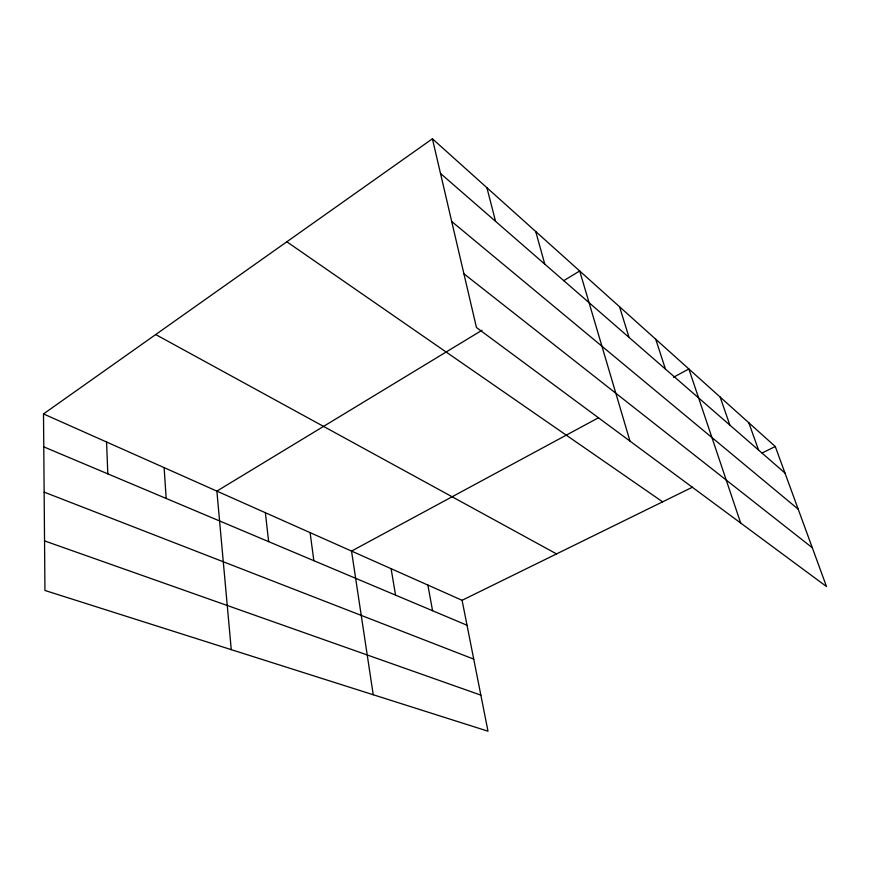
<?xml version="1.0" encoding="UTF-8"?>
<svg xmlns="http://www.w3.org/2000/svg" width="870" height="870" viewBox="0 0 870 870"><rect width="100%" height="100%" fill="white"/><g stroke="black" fill="none" stroke-linecap="round" stroke-linejoin="round"><path stroke-width="1.3" d="M43.5 413.924L462.09 600.3L487.994 731.202L44.946 590.469L43.5 413.924L432.412 138.798L775.279 446.527L826.5 586.543L476.445 327.49L432.412 138.798M482.013 330.252L216.869 491.115L231.268 649.651M563.651 280.716L579.692 270.983L629.978 441.123M598.516 417.741L351.534 551.08L373.23 694.749M673.445 377.297L688.866 368.967L740.685 523.044M462.09 600.3L692.542 487.146M762.076 453.009L775.279 446.527M44.544 540.901L480.86 695.141M44.142 492.126L473.737 659.134M43.772 446.865L467.027 625.247M155.697 334.548L556.55 553.918M286.828 241.784L662.625 501.838M463.906 273.778L812.297 547.741M451.715 221.491L798.192 509.167M440.503 173.456L784.968 473.03M748.82 422.787L758.564 450.062M720.121 397.024L729.876 425.115M655.752 339.246L665.43 369.065M619.516 306.729L629.075 337.451M535.713 231.507L544.783 264.154M486.906 187.702L495.563 221.339M427.866 585.064L432.575 610.729M391.108 568.697L395.546 595.123M310.111 532.636L313.842 560.682M265.361 512.713L268.634 541.629M164.125 467.636L166.17 498.445M106.575 442.003L107.815 473.856"/></g></svg>
